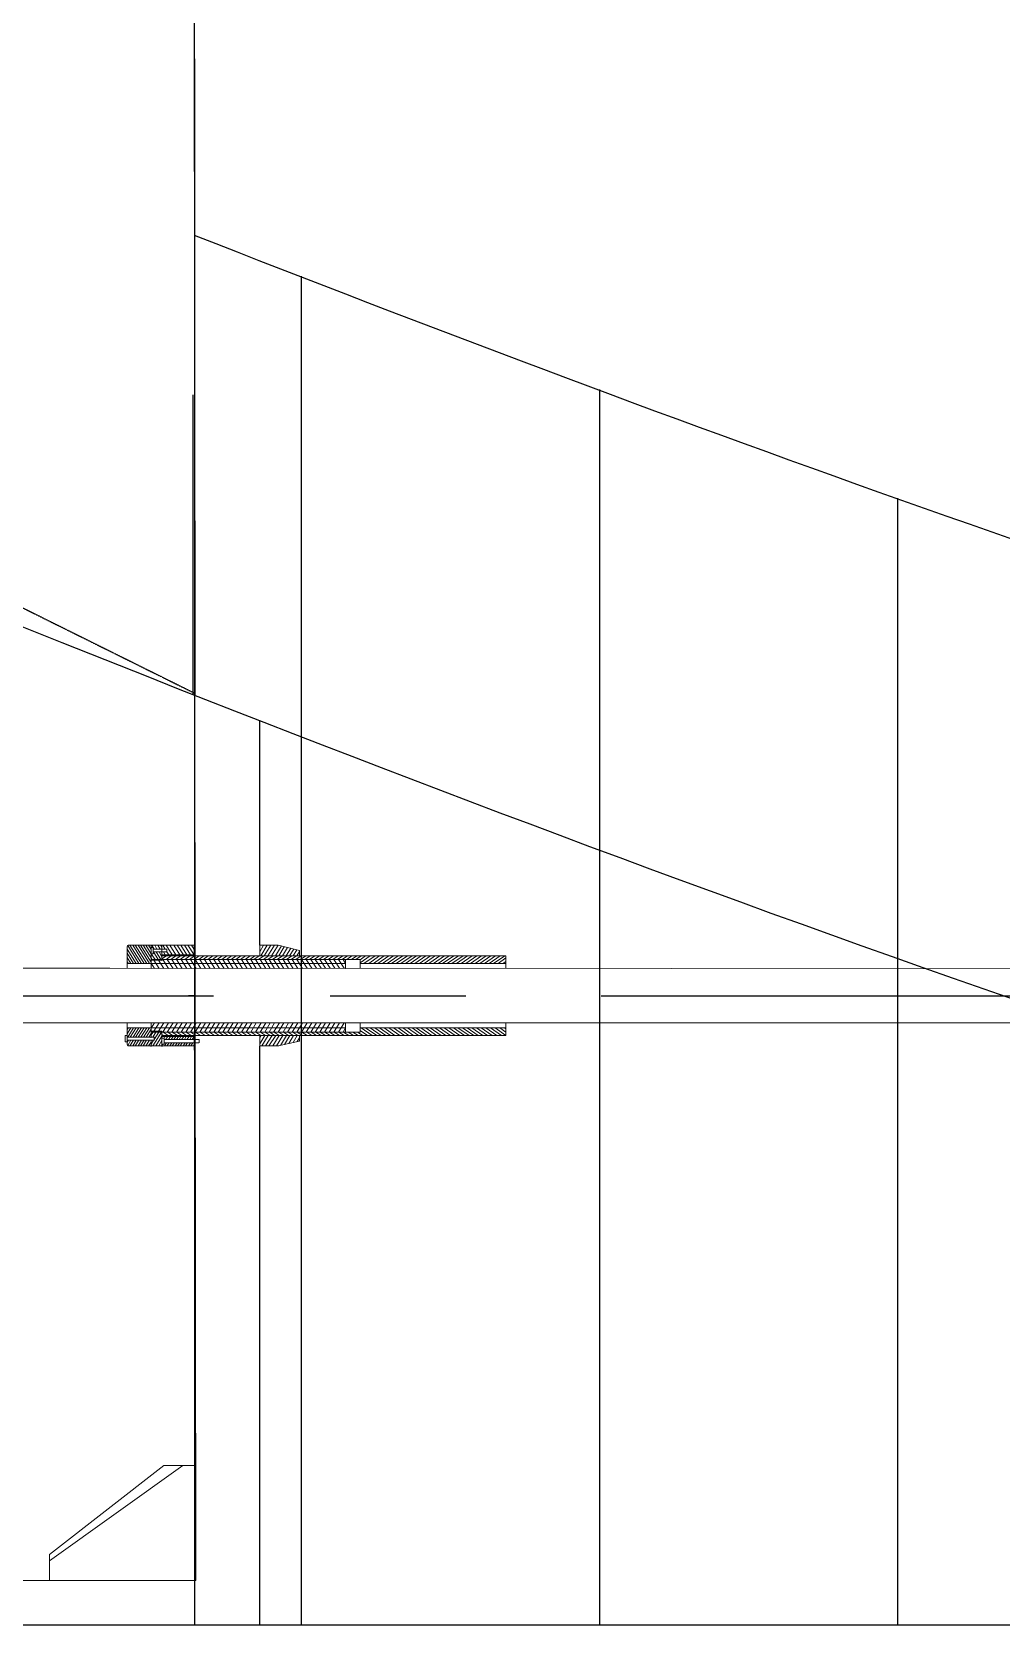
# Model space of a CAD drawing. Header units: inches. Extents: x 16065 to 240872, y 14603 to 37076.
# Drawn here: x 23647 to 25614, y 17530 to 20765 of the extents above; entities that cross this region are included whole.
import ezdxf

# ---------------------------------------------------------------- set-up
doc = ezdxf.new("R2010")
doc.units = ezdxf.units.IN
doc.header["$MEASUREMENT"] = 0
doc.linetypes.add('CENTER', pattern=[2, 1.25, -0.25, 0.25, -0.25])
doc.linetypes.add('CENTER2', pattern=[1.125, 0.75, -0.125, 0.125, -0.125])
for name, color, linetype in [('1', 3, 'Continuous'), ('bulkhead', 255, 'Continuous'), ('Floor', 3, 'Continuous'), ('PDF10_Geometry', 7, 'Continuous'), ('PDF10_Solid Fills', 7, 'Continuous'), ('wl 2', 3, 'Continuous')]:
    doc.layers.add(name, color=color, linetype=linetype)

# ---------------------------------------------------------------- blocks, each defined once
blk = doc.blocks.new('hhh')
at = {"linetype": 'CENTER'}
blk.add_line((217.3026, -17.1344), (224.1107, -17.1344), dxfattribs=at)
at = {"layer": 'PDF10_Geometry', "lineweight": 5}
for points in [[(218.4276, -17.0443), (218.4276, -17.0752), (218.4723, -17.0752), (218.4723, -17.041), (218.4296, -17.041), (218.4296, -17.0416), (218.4289, -17.0416), (218.4282, -17.0416), (218.4282, -17.0423), (218.4282, -17.0429), (218.4282, -17.0436), (218.4276, -17.0436)], [(218.4723, -17.041), (218.4723, -17.0456), (218.4756, -17.0456), (218.4756, -17.0482), (218.4921, -17.0482), (218.4921, -17.041)], [(218.4723, -17.0568), (218.4723, -17.0673), (218.4921, -17.0673), (218.4921, -17.0535), (218.4756, -17.0535), (218.4756, -17.0568)], [(218.4921, -17.041), (218.4921, -17.0482), (218.5013, -17.0482), (218.5013, -17.0535), (218.4921, -17.0535), (218.4921, -17.0587), (218.5513, -17.0587), (218.5513, -17.041)], [(218.4723, -17.0844), (218.831, -17.0837), (218.831, -17.0673), (218.4921, -17.0673), (218.4921, -17.0686), (218.4723, -17.0686)], [(218.4921, -17.0587), (218.4921, -17.0607), (218.5513, -17.0607), (218.5513, -17.0587)], [(218.4723, -17.2167), (218.4723, -17.2272), (218.4921, -17.2272), (218.4921, -17.2015), (218.4723, -17.2015), (218.4723, -17.2107), (218.4776, -17.2107), (218.4776, -17.2167)], [(218.4921, -17.2081), (218.4921, -17.2094), (218.5513, -17.2094), (218.5513, -17.2081)], [(218.6724, -17.2081), (218.6724, -17.2272), (218.7066, -17.2272), (218.7461, -17.218), (218.7461, -17.2081)]]:
    blk.add_lwpolyline(points, close=True, dxfattribs=at)
at = {"layer": 'PDF10_Geometry', "lineweight": 0}
for points in [[(218.4282, -17.0443), (218.4276, -17.0443), (218.4282, -17.0443)], [(218.4282, -17.0443), (218.4276, -17.0443), (218.4282, -17.0443)], [(218.4302, -17.041), (218.4296, -17.041), (218.4302, -17.041)], [(218.4723, -17.041), (218.4717, -17.041), (218.4723, -17.041)], [(218.4723, -17.0416), (218.4717, -17.0416), (218.4723, -17.0416)], [(218.4723, -17.0456), (218.4717, -17.0456), (218.4723, -17.0456)], [(218.4723, -17.0456), (218.4717, -17.0456), (218.4723, -17.0456)], [(218.4756, -17.0456), (218.475, -17.0456), (218.4756, -17.0456)], [(218.4756, -17.0456), (218.475, -17.0456), (218.4756, -17.0456)], [(218.4756, -17.0482), (218.475, -17.0482), (218.4756, -17.0482)], [(218.4756, -17.0482), (218.475, -17.0482), (218.4756, -17.0482)], [(218.4756, -17.0535), (218.475, -17.0535), (218.4756, -17.0535)], [(218.4756, -17.0541), (218.475, -17.0541), (218.4756, -17.0541)], [(218.4927, -17.041), (218.4921, -17.041), (218.4927, -17.041)], [(218.4927, -17.0416), (218.4921, -17.0416), (218.4927, -17.0416)], [(218.4927, -17.0482), (218.4921, -17.0482), (218.4927, -17.0482)], [(218.4927, -17.0482), (218.4921, -17.0482), (218.4927, -17.0482)], [(218.4927, -17.0482), (218.4921, -17.0482), (218.4927, -17.0482)], [(218.4927, -17.0482), (218.4921, -17.0482), (218.4927, -17.0482)], [(218.4927, -17.0535), (218.4921, -17.0535), (218.4927, -17.0535)], [(218.4927, -17.0535), (218.4921, -17.0535), (218.4927, -17.0535)], [(218.4927, -17.0541), (218.4921, -17.0541), (218.4927, -17.0541)], [(218.4927, -17.0541), (218.4921, -17.0541), (218.4927, -17.0541)], [(218.5013, -17.0482), (218.5006, -17.0482), (218.5013, -17.0482)], [(218.5013, -17.0541), (218.5006, -17.0541), (218.5013, -17.0541)], [(218.5519, -17.041), (218.5513, -17.041), (218.5519, -17.041)], [(218.5519, -17.0416), (218.5513, -17.0416), (218.5519, -17.0416)], [(218.4282, -17.0752), (218.4276, -17.0752), (218.4282, -17.0752)], [(218.4282, -17.0752), (218.4276, -17.0752), (218.4282, -17.0752)], [(218.4723, -17.0673), (218.4717, -17.0673), (218.4723, -17.0673)], [(218.4723, -17.0679), (218.4717, -17.0679), (218.4723, -17.0679)], [(218.4723, -17.0686), (218.4717, -17.0686), (218.4723, -17.0686)], [(218.4723, -17.0693), (218.4717, -17.0693), (218.4723, -17.0693)], [(218.4723, -17.0752), (218.4717, -17.0752), (218.4723, -17.0752)], [(218.4723, -17.0752), (218.4717, -17.0752), (218.4723, -17.0752)], [(218.4756, -17.0568), (218.475, -17.0568), (218.4756, -17.0568)], [(218.4756, -17.0568), (218.475, -17.0568), (218.4756, -17.0568)], [(218.4927, -17.0587), (218.4921, -17.0587), (218.4927, -17.0587)], [(218.4927, -17.0594), (218.4921, -17.0594), (218.4927, -17.0594)], [(218.4927, -17.0607), (218.4921, -17.0607), (218.4927, -17.0607)], [(218.4927, -17.0607), (218.4921, -17.0607), (218.4927, -17.0607)], [(218.4927, -17.0673), (218.4921, -17.0673), (218.4927, -17.0673)], [(218.4927, -17.0673), (218.4921, -17.0673), (218.4927, -17.0673)], [(218.4927, -17.0673), (218.4921, -17.0673), (218.4927, -17.0673)], [(218.4927, -17.0679), (218.4921, -17.0679), (218.4927, -17.0679)], [(218.4927, -17.0686), (218.4921, -17.0686), (218.4927, -17.0686)], [(218.4927, -17.0693), (218.4921, -17.0693), (218.4927, -17.0693)], [(218.5519, -17.0587), (218.5513, -17.0587), (218.5519, -17.0587)], [(218.5519, -17.0587), (218.5513, -17.0587), (218.5519, -17.0587)], [(218.5519, -17.0594), (218.5513, -17.0594), (218.5519, -17.0594)], [(218.5519, -17.0594), (218.5513, -17.0594), (218.5519, -17.0594)], [(218.5519, -17.0607), (218.5513, -17.0607), (218.5519, -17.0607)], [(218.5519, -17.0607), (218.5513, -17.0607), (218.5519, -17.0607)], [(218.8316, -17.0673), (218.831, -17.0673), (218.8316, -17.0673)], [(218.8316, -17.0673), (218.831, -17.0673), (218.8316, -17.0673)], [(218.8316, -17.0837), (218.831, -17.0837), (218.8316, -17.0837)], [(218.8316, -17.0844), (218.831, -17.0844), (218.8316, -17.0844)], [(218.4723, -17.2015), (218.4717, -17.2015), (218.4723, -17.2015)], [(218.4723, -17.2015), (218.4717, -17.2015), (218.4723, -17.2015)], [(218.4927, -17.2015), (218.4921, -17.2015), (218.4927, -17.2015)], [(218.4927, -17.2015), (218.4921, -17.2015), (218.4927, -17.2015)], [(218.4723, -17.2107), (218.4717, -17.2107), (218.4723, -17.2107)], [(218.4723, -17.2114), (218.4717, -17.2114), (218.4723, -17.2114)], [(218.4723, -17.2272), (218.4717, -17.2272), (218.4723, -17.2272)], [(218.4723, -17.2279), (218.4717, -17.2279), (218.4723, -17.2279)], [(218.4776, -17.2107), (218.4776, -17.2107), (218.4776, -17.2107)], [(218.4776, -17.2107), (218.4776, -17.2107), (218.4776, -17.2107)], [(218.4782, -17.2107), (218.4776, -17.2107), (218.4782, -17.2107)], [(218.4776, -17.2114), (218.4776, -17.2114), (218.4776, -17.2114)], [(218.4776, -17.2114), (218.4776, -17.2114), (218.4776, -17.2114)], [(218.4776, -17.2167), (218.4776, -17.2167), (218.4776, -17.2167)], [(218.4776, -17.2167), (218.4776, -17.2167), (218.4776, -17.2167)], [(218.4782, -17.2167), (218.4776, -17.2167), (218.4782, -17.2167)], [(218.4776, -17.2173), (218.4776, -17.2173), (218.4776, -17.2173)], [(218.4776, -17.2173), (218.4776, -17.2173), (218.4776, -17.2173)], [(218.4927, -17.2094), (218.4921, -17.2094), (218.4927, -17.2094)], [(218.4927, -17.2101), (218.4921, -17.2101), (218.4927, -17.2101)], [(218.4927, -17.2272), (218.4921, -17.2272), (218.4927, -17.2272)], [(218.4927, -17.2279), (218.4921, -17.2279), (218.4927, -17.2279)], [(218.5519, -17.2081), (218.5513, -17.2081), (218.5519, -17.2081)], [(218.5519, -17.2081), (218.5513, -17.2081), (218.5519, -17.2081)], [(218.5519, -17.2094), (218.5513, -17.2094), (218.5519, -17.2094)], [(218.5519, -17.2101), (218.5513, -17.2101), (218.5519, -17.2101)], [(218.6724, -17.2279), (218.6717, -17.2279), (218.6724, -17.2279)], [(218.7072, -17.2272), (218.7066, -17.2272), (218.7072, -17.2272)], [(218.7461, -17.2081), (218.7454, -17.2081), (218.7461, -17.2081)], [(218.7461, -17.2081), (218.7454, -17.2081), (218.7461, -17.2081)], [(218.7461, -17.218), (218.7454, -17.218), (218.7461, -17.218)], [(218.7461, -17.218), (218.7454, -17.218), (218.7461, -17.218)]]:
    blk.add_lwpolyline(points, dxfattribs=at)
at = {"layer": 'PDF10_Geometry', "lineweight": 9}
for points in [[(218.4276, -17.0837), (218.4276, -17.0443)], [(218.4447, -17.0752), (218.4276, -17.0482)], [(218.4394, -17.0752), (218.4276, -17.0561)], [(218.4493, -17.0752), (218.4289, -17.0416)], [(218.4296, -17.041), (218.5513, -17.041), (218.5513, -17.0607)], [(218.4546, -17.0752), (218.4328, -17.041)], [(218.4592, -17.0752), (218.4381, -17.041)], [(218.4644, -17.0752), (218.4427, -17.041)], [(218.469, -17.0752), (218.448, -17.041)], [(218.4723, -17.0726), (218.4526, -17.041)], [(218.4723, -17.0647), (218.4572, -17.041)], [(218.4723, -17.0568), (218.4625, -17.041)], [(218.4723, -17.0489), (218.4671, -17.041)], [(218.4723, -17.0686), (218.4921, -17.0686), (218.4921, -17.041)], [(218.4723, -17.0837), (218.4723, -17.041)], [(218.4756, -17.0568), (218.4756, -17.0508), (218.4756, -17.0456), (218.4723, -17.0456)], [(218.4723, -17.0495), (218.4723, -17.0587)], [(218.4796, -17.0673), (218.4723, -17.0568), (218.4723, -17.0508)], [(218.4776, -17.0482), (218.4736, -17.041)], [(218.5013, -17.0482), (218.4756, -17.0482), (218.5013, -17.0482)], [(218.4756, -17.0535), (218.5013, -17.0535), (218.5046, -17.0587)], [(218.4848, -17.0673), (218.4763, -17.0535)], [(218.4829, -17.0482), (218.4789, -17.041)], [(218.4901, -17.0673), (218.4815, -17.0535)], [(218.4888, -17.0482), (218.4842, -17.041)], [(218.4921, -17.0627), (218.4868, -17.0535)], [(218.4921, -17.0456), (218.4894, -17.041)], [(218.4921, -17.0541), (218.4921, -17.0535)], [(218.498, -17.0482), (218.4934, -17.041)], [(218.498, -17.0587), (218.4947, -17.0535)], [(218.5112, -17.0587), (218.5, -17.041)], [(218.5177, -17.0587), (218.5065, -17.041)], [(218.525, -17.0587), (218.5138, -17.041)], [(218.5316, -17.0587), (218.5204, -17.041)], [(218.5381, -17.0587), (218.5269, -17.041)], [(218.5447, -17.0587), (218.5335, -17.041)], [(218.5513, -17.0587), (218.5401, -17.041)], [(218.5513, -17.0489), (218.5467, -17.041)], [(218.6724, -17.0607), (218.6724, -17.041), (218.7066, -17.041), (218.7461, -17.0508), (218.7461, -17.0607)], [(218.6724, -17.0423), (218.673, -17.041)], [(218.6724, -17.0535), (218.6796, -17.041)], [(218.6743, -17.0607), (218.6862, -17.041)], [(218.6809, -17.0607), (218.6928, -17.041)], [(218.6875, -17.0607), (218.7, -17.041)], [(218.6941, -17.0607), (218.7066, -17.041)], [(218.7013, -17.0607), (218.7125, -17.0423)], [(218.7046, -17.0673), (218.7145, -17.0607), (218.7237, -17.0456)], [(218.7079, -17.0607), (218.7178, -17.0443)], [(218.7211, -17.0607), (218.7296, -17.0469)], [(218.7276, -17.0607), (218.7355, -17.0482)], [(218.7342, -17.0607), (218.7408, -17.0495)], [(218.7408, -17.0607), (218.7461, -17.0528)], [(217.3026, -17.0837), (217.1302, -17.0943), (217.3026, -17.0837), (218.3961, -17.0838)], [(218.3961, -17.0838), (220.4699, -17.0846)], [(218.4348, -17.0752), (218.4276, -17.064)], [(218.831, -17.0837), (218.831, -17.0673), (218.831, -17.0752), (218.4723, -17.0752), (218.4276, -17.0752)], [(218.4302, -17.0752), (218.4276, -17.0719)], [(218.4743, -17.0673), (218.4723, -17.064)], [(218.4723, -17.0673), (218.4921, -17.0673)], [(218.4782, -17.0844), (218.4723, -17.0745)], [(218.4868, -17.0844), (218.4769, -17.0686)], [(218.4954, -17.0844), (218.4855, -17.0686)], [(219.1264, -17.0844), (219.1264, -17.0607), (218.4921, -17.0607), (218.4921, -17.0574)], [(218.4921, -17.0666), (218.5006, -17.0607)], [(218.4921, -17.0607), (218.4921, -17.0673), (218.8579, -17.0673)], [(218.5039, -17.0844), (218.4934, -17.0673)], [(218.5, -17.0673), (218.5092, -17.0607)], [(218.5125, -17.0844), (218.5019, -17.0673)], [(218.5085, -17.0673), (218.5177, -17.0607)], [(218.521, -17.0844), (218.5105, -17.0673)], [(218.5171, -17.0673), (218.5263, -17.0607)], [(218.5296, -17.0844), (218.519, -17.0673)], [(218.5256, -17.0673), (218.5348, -17.0607)], [(218.5381, -17.0844), (218.5276, -17.0673)], [(218.5342, -17.0673), (218.5434, -17.0607)], [(218.5467, -17.0844), (218.5362, -17.0673)], [(218.5427, -17.0673), (218.5519, -17.0607)], [(218.5552, -17.0844), (218.5447, -17.0673)], [(218.5513, -17.0673), (218.5605, -17.0607)], [(218.5638, -17.0844), (218.5533, -17.0673)], [(218.5598, -17.0673), (218.5691, -17.0607)], [(218.5723, -17.0844), (218.5618, -17.0673)], [(218.5684, -17.0673), (218.5776, -17.0607)], [(218.5809, -17.0844), (218.5704, -17.0673)], [(218.577, -17.0673), (218.5862, -17.0607)], [(218.5895, -17.0844), (218.5789, -17.0673)], [(218.5855, -17.0673), (218.5947, -17.0607)], [(218.598, -17.0844), (218.5875, -17.0673)], [(218.5941, -17.0673), (218.6033, -17.0607)], [(218.6066, -17.0844), (218.596, -17.0673)], [(218.6026, -17.0673), (218.6118, -17.0607)], [(218.6151, -17.0844), (218.6046, -17.0673)], [(218.6112, -17.0673), (218.6204, -17.0607)], [(218.6237, -17.0844), (218.6131, -17.0673)], [(218.6197, -17.0673), (218.6289, -17.0607)], [(218.6322, -17.0844), (218.6217, -17.0673)], [(218.6283, -17.0673), (218.6375, -17.0607)], [(218.6408, -17.0844), (218.6303, -17.0673)], [(218.6368, -17.0673), (218.646, -17.0607)], [(218.6493, -17.0844), (218.6388, -17.0673)], [(218.6454, -17.0673), (218.6546, -17.0607)], [(218.6579, -17.0844), (218.6474, -17.0673)], [(218.6539, -17.0673), (218.6632, -17.0607)], [(218.6658, -17.0844), (218.6559, -17.0673)], [(218.6618, -17.0673), (218.6717, -17.0607)], [(218.675, -17.0844), (218.6645, -17.0673)], [(218.6704, -17.0673), (218.6803, -17.0607)], [(218.6836, -17.0844), (218.673, -17.0673)], [(218.6796, -17.0673), (218.6888, -17.0607)], [(218.6915, -17.0844), (218.6816, -17.0673)], [(218.6875, -17.0673), (218.6974, -17.0607)], [(218.7, -17.0844), (218.6901, -17.0673)], [(218.6961, -17.0673), (218.7059, -17.0607)], [(218.7092, -17.0844), (218.698, -17.0673)], [(218.7171, -17.0844), (218.7066, -17.0673)], [(218.7132, -17.0673), (218.723, -17.0607)], [(218.7257, -17.0844), (218.7158, -17.0673)], [(218.7217, -17.0673), (218.7316, -17.0607)], [(218.7342, -17.0844), (218.7237, -17.0673)], [(218.7303, -17.0673), (218.7401, -17.0607)], [(218.7428, -17.0844), (218.7323, -17.0673)], [(218.7388, -17.0673), (218.7487, -17.0607)], [(218.7513, -17.0844), (218.7408, -17.0673)], [(218.7474, -17.0673), (218.7573, -17.0607)], [(218.7599, -17.0837), (218.7494, -17.0673)], [(218.7559, -17.0673), (218.7658, -17.0607)], [(218.7684, -17.0837), (218.7579, -17.0673)], [(218.7645, -17.0673), (218.7744, -17.0607)], [(218.777, -17.0837), (218.7665, -17.0673)], [(218.773, -17.0673), (218.7829, -17.0607)], [(218.7856, -17.0837), (218.775, -17.0673)], [(218.7816, -17.0673), (218.7915, -17.0607)], [(218.7941, -17.0837), (218.7836, -17.0673)], [(218.7902, -17.0673), (218.8, -17.0607)], [(218.8027, -17.0837), (218.7921, -17.0673)], [(218.7987, -17.0673), (218.8086, -17.0607)], [(218.8112, -17.0837), (218.8007, -17.0673)], [(218.8073, -17.0673), (218.8171, -17.0607)], [(218.8198, -17.0837), (218.8092, -17.0673)], [(218.8158, -17.0673), (218.8257, -17.0607)], [(218.8283, -17.0837), (218.8178, -17.0673)], [(218.8244, -17.0673), (218.8342, -17.0607)], [(218.831, -17.0752), (218.8264, -17.0673)], [(218.8329, -17.0673), (218.8421, -17.0607)], [(218.8415, -17.0673), (218.8514, -17.0607)], [(218.85, -17.0673), (218.8599, -17.0607)], [(218.8579, -17.0679), (218.8678, -17.0607)], [(218.8579, -17.0739), (218.8764, -17.0607)], [(218.8579, -17.0837), (218.8579, -17.0673), (218.8579, -17.0752), (219.1264, -17.0752)], [(218.8645, -17.0752), (218.8856, -17.0607)], [(218.8737, -17.0752), (218.8935, -17.0607)], [(218.8823, -17.0752), (218.902, -17.0607)], [(218.8902, -17.0752), (218.9106, -17.0607)], [(218.8987, -17.0752), (218.9191, -17.0607)], [(218.9073, -17.0752), (218.9277, -17.0607)], [(218.9158, -17.0752), (218.9362, -17.0607)], [(218.9244, -17.0752), (218.9448, -17.0607)], [(218.933, -17.0752), (218.9534, -17.0607)], [(218.9415, -17.0752), (218.9619, -17.0607)], [(218.9501, -17.0752), (218.9705, -17.0607)], [(218.9586, -17.0752), (218.979, -17.0607)], [(218.9672, -17.0752), (218.9876, -17.0607)], [(218.9757, -17.0752), (218.9922, -17.0633), (218.9961, -17.0607)], [(218.9843, -17.0752), (218.9922, -17.0693), (219.0047, -17.0607)], [(218.9928, -17.0752), (219.0132, -17.0607)], [(219.0014, -17.0752), (219.0218, -17.0607)], [(219.0099, -17.0752), (219.0303, -17.0607)], [(219.0185, -17.0752), (219.0389, -17.0607)], [(219.0271, -17.0752), (219.0475, -17.0607)], [(219.0356, -17.0752), (219.056, -17.0607)], [(219.0442, -17.0752), (219.0646, -17.0607)], [(219.0527, -17.0752), (219.0731, -17.0607)], [(219.0613, -17.0752), (219.0817, -17.0607)], [(219.0698, -17.0752), (219.0902, -17.0607)], [(219.0784, -17.0752), (219.0988, -17.0607)], [(219.0869, -17.0752), (219.1073, -17.0607)], [(219.0955, -17.0752), (219.1159, -17.0607)], [(219.104, -17.0752), (219.1244, -17.0607)], [(219.1126, -17.0752), (219.1264, -17.0647)], [(219.1212, -17.0752), (219.1264, -17.0712)], [(217.1302, -17.1667), (217.1302, -17.1739), (217.3026, -17.1844), (220.4699, -17.1842)], [(218.4276, -17.1844), (218.4276, -17.2246), (218.4282, -17.2246), (218.4282, -17.2252), (218.4282, -17.2259), (218.4282, -17.2265), (218.4289, -17.2265), (218.4289, -17.2272), (218.4296, -17.2272), (218.5513, -17.2272)], [(218.8264, -17.2015), (218.831, -17.1936), (218.4723, -17.1936), (218.4276, -17.1936)], [(218.4348, -17.1936), (218.4276, -17.2048)], [(218.4302, -17.1936), (218.4276, -17.1969)], [(218.4394, -17.1936), (218.4289, -17.2107)], [(218.4447, -17.1936), (218.4335, -17.2107)], [(218.4493, -17.1936), (218.4388, -17.2107)], [(218.4546, -17.1936), (218.4434, -17.2107)], [(218.4592, -17.1936), (218.448, -17.2107)], [(218.4644, -17.1936), (218.4532, -17.2107)], [(218.469, -17.1936), (218.4578, -17.2107)], [(218.4723, -17.1963), (218.4631, -17.2107)], [(218.4723, -17.2114), (218.4723, -17.1844)], [(218.8579, -17.1844), (218.8579, -17.2015), (218.4921, -17.2015), (218.4723, -17.2015)], [(218.4782, -17.1844), (218.4723, -17.1943)], [(218.4921, -17.2272), (218.4921, -17.1996), (218.4723, -17.1996)], [(218.4723, -17.2068), (218.4756, -17.2015)], [(218.475, -17.2107), (218.4809, -17.2015)], [(218.475, -17.2272), (218.4914, -17.2015)], [(218.4868, -17.1844), (218.4769, -17.1996)], [(218.4776, -17.2154), (218.4861, -17.2015)], [(218.4954, -17.1844), (218.4855, -17.1996)], [(218.4921, -17.2015), (218.4921, -17.2081), (219.1264, -17.2081), (219.1264, -17.1844)], [(218.5039, -17.1844), (218.4934, -17.2015)], [(218.5033, -17.2081), (218.494, -17.2015)], [(218.5125, -17.1844), (218.5019, -17.2015)], [(218.5118, -17.2081), (218.5026, -17.2015)], [(218.521, -17.1844), (218.5105, -17.2015)], [(218.521, -17.2081), (218.5112, -17.2015)], [(218.5296, -17.1844), (218.519, -17.2015)], [(218.5289, -17.2081), (218.5197, -17.2015)], [(218.5381, -17.1844), (218.5276, -17.2015)], [(218.5375, -17.2081), (218.5283, -17.2015)], [(218.5467, -17.1844), (218.5362, -17.2015)], [(218.546, -17.2081), (218.5368, -17.2015)], [(218.5552, -17.1844), (218.5447, -17.2015)], [(218.5546, -17.2081), (218.5454, -17.2015)], [(218.5638, -17.1844), (218.5533, -17.2015)], [(218.5631, -17.2081), (218.5539, -17.2015)], [(218.5723, -17.1844), (218.5618, -17.2015)], [(218.5717, -17.2081), (218.5625, -17.2015)], [(218.5809, -17.1844), (218.5704, -17.2015)], [(218.5802, -17.2081), (218.571, -17.2015)], [(218.5895, -17.1844), (218.5789, -17.2015)], [(218.5888, -17.2081), (218.5796, -17.2015)], [(218.598, -17.1844), (218.5875, -17.2015)], [(218.5974, -17.2081), (218.5881, -17.2015)], [(218.6066, -17.1844), (218.596, -17.2015)], [(218.6059, -17.2081), (218.5967, -17.2015)], [(218.6151, -17.1844), (218.6046, -17.2015)], [(218.6145, -17.2081), (218.6053, -17.2015)], [(218.6237, -17.1844), (218.6131, -17.2015)], [(218.623, -17.2081), (218.6138, -17.2015)], [(218.6322, -17.1844), (218.6217, -17.2015)], [(218.6316, -17.2081), (218.6224, -17.2015)], [(218.6408, -17.1844), (218.6303, -17.2015)], [(218.6401, -17.2081), (218.6309, -17.2015)], [(218.6493, -17.1844), (218.6388, -17.2015)], [(218.6487, -17.2081), (218.6395, -17.2015)], [(218.6579, -17.1844), (218.6474, -17.2015)], [(218.6572, -17.2081), (218.648, -17.2015)], [(218.6658, -17.1844), (218.6559, -17.2015)], [(218.6658, -17.2081), (218.6566, -17.2015)], [(218.675, -17.1844), (218.6645, -17.2015)], [(218.6743, -17.2081), (218.6651, -17.2015)], [(218.6836, -17.1844), (218.673, -17.2015)], [(218.6829, -17.2081), (218.6737, -17.2015)], [(218.6915, -17.1844), (218.6816, -17.2015)], [(218.6915, -17.2081), (218.6822, -17.2015)], [(218.7, -17.1844), (218.6901, -17.2015)], [(218.7, -17.2081), (218.6908, -17.2015)], [(218.6967, -17.2272), (218.7086, -17.2081), (218.6993, -17.2015)], [(218.7092, -17.1844), (218.698, -17.2015)], [(218.7171, -17.1844), (218.7066, -17.2015)], [(218.7171, -17.2081), (218.7079, -17.2015)], [(218.7257, -17.1844), (218.7158, -17.2015)], [(218.7257, -17.2081), (218.7165, -17.2015)], [(218.7342, -17.1844), (218.7237, -17.2015)], [(218.7342, -17.2081), (218.725, -17.2015)], [(218.7428, -17.1844), (218.7323, -17.2015)], [(218.7428, -17.2081), (218.7336, -17.2015)], [(218.7513, -17.1844), (218.7408, -17.2015)], [(218.7513, -17.2081), (218.7415, -17.2015)], [(218.7599, -17.1844), (218.7494, -17.2015)], [(218.7599, -17.2081), (218.75, -17.2015)], [(218.7684, -17.1844), (218.7579, -17.2015)], [(218.7684, -17.2081), (218.7592, -17.2015)], [(218.777, -17.1844), (218.7665, -17.2015)], [(218.777, -17.2081), (218.7671, -17.2015)], [(218.7856, -17.1844), (218.775, -17.2015)], [(218.7856, -17.2081), (218.7757, -17.2015)], [(218.7941, -17.1844), (218.7836, -17.2015)], [(218.7941, -17.2081), (218.7842, -17.2015)], [(218.8027, -17.1844), (218.7921, -17.2015)], [(218.8027, -17.2081), (218.7928, -17.2015)], [(218.8112, -17.1844), (218.8007, -17.2015)], [(218.8112, -17.2081), (218.8013, -17.2015)], [(218.8198, -17.1844), (218.8092, -17.2015)], [(218.8198, -17.2081), (218.8099, -17.2015)], [(218.8283, -17.1844), (218.8178, -17.2015)], [(218.8283, -17.2081), (218.8185, -17.2015)], [(218.8369, -17.2081), (218.827, -17.2015)], [(218.831, -17.1844), (218.831, -17.2015)], [(218.8454, -17.2081), (218.8356, -17.2015)], [(218.854, -17.2081), (218.8441, -17.2015)], [(218.8625, -17.2081), (218.8527, -17.2015)], [(218.8579, -17.2015), (218.8579, -17.1936), (219.1264, -17.1936)], [(218.8711, -17.2081), (218.8579, -17.1989)], [(218.8797, -17.2081), (218.8593, -17.1936)], [(218.8882, -17.2081), (218.8678, -17.1936)], [(218.8968, -17.2081), (218.8764, -17.1936)], [(218.9053, -17.2081), (218.8849, -17.1936)], [(218.9139, -17.2081), (218.8935, -17.1936)], [(218.9218, -17.2081), (218.902, -17.1936)], [(218.931, -17.2081), (218.9106, -17.1936)], [(218.9395, -17.2081), (218.9191, -17.1936)], [(218.9474, -17.2081), (218.9277, -17.1936)], [(218.956, -17.2081), (218.9362, -17.1936)], [(218.9652, -17.2081), (218.9448, -17.1936)], [(218.9731, -17.2081), (218.9534, -17.1936)], [(218.9816, -17.2081), (218.9612, -17.1936)], [(218.9902, -17.2081), (218.9698, -17.1936)], [(218.9988, -17.2081), (218.979, -17.1936)], [(219.0073, -17.2081), (218.9869, -17.1936)], [(219.0159, -17.2081), (218.9955, -17.1936)], [(219.0244, -17.2081), (219.004, -17.1936)], [(219.033, -17.2081), (219.0126, -17.1936)], [(219.0415, -17.2081), (219.0211, -17.1936)], [(219.0501, -17.2081), (219.0297, -17.1936)], [(219.0586, -17.2081), (219.0382, -17.1936)], [(219.0672, -17.2081), (219.0468, -17.1936)], [(219.0757, -17.2081), (219.0553, -17.1936)], [(219.0843, -17.2081), (219.0639, -17.1936)], [(219.0929, -17.2081), (219.0725, -17.1936)], [(219.1014, -17.2081), (219.081, -17.1936)], [(219.11, -17.2081), (219.0896, -17.1936)], [(219.1185, -17.2081), (219.0981, -17.1936)], [(219.1264, -17.2081), (219.1067, -17.1936)], [(219.1264, -17.2015), (219.1152, -17.1936)], [(219.1264, -17.1956), (219.1238, -17.1936)], [(218.4276, -17.2167), (218.4769, -17.2167), (218.4776, -17.2167), (218.4776, -17.2107), (218.4276, -17.2107), (218.4769, -17.2107)], [(218.4302, -17.2167), (218.4276, -17.22)], [(218.4348, -17.2167), (218.4289, -17.2265)], [(218.4394, -17.2167), (218.4328, -17.2272)], [(218.4447, -17.2167), (218.4381, -17.2272)], [(218.4493, -17.2167), (218.4427, -17.2272)], [(218.4546, -17.2167), (218.448, -17.2272)], [(218.4592, -17.2167), (218.4526, -17.2272)], [(218.4638, -17.2167), (218.4572, -17.2272)], [(218.469, -17.2167), (218.4625, -17.2272)], [(218.4723, -17.22), (218.4671, -17.2272)], [(218.4723, -17.2042), (218.4677, -17.2107)], [(218.4723, -17.2272), (218.4723, -17.2167)], [(218.4723, -17.2239), (218.4763, -17.2167)], [(218.4809, -17.2272), (218.4921, -17.2088)], [(218.4861, -17.2272), (218.4921, -17.2173)], [(218.4914, -17.2272), (218.4921, -17.2259), (218.494, -17.2239)], [(218.4954, -17.2081), (218.4921, -17.2061)], [(218.5513, -17.2081), (218.4921, -17.2081), (218.4921, -17.2094), (218.5513, -17.2094), (218.5513, -17.2351)], [(218.4927, -17.2094), (218.4921, -17.2107)], [(218.498, -17.2094), (218.496, -17.2134)], [(218.5605, -17.2213), (218.5605, -17.2154), (218.496, -17.2154), (218.5171, -17.2154)], [(218.496, -17.2213), (218.5164, -17.2213), (218.5598, -17.2213)], [(218.5006, -17.2213), (218.4967, -17.2272)], [(218.5026, -17.2094), (218.4993, -17.2147)], [(218.5052, -17.2213), (218.5013, -17.2272)], [(218.5079, -17.2094), (218.5039, -17.2154)], [(218.5105, -17.2213), (218.5065, -17.2272)], [(218.5125, -17.2094), (218.5092, -17.2154)], [(218.5151, -17.2213), (218.5112, -17.2272)], [(218.5177, -17.2094), (218.5138, -17.2154)], [(218.5204, -17.2213), (218.5164, -17.2272)], [(218.5223, -17.2094), (218.519, -17.2154)], [(218.525, -17.2213), (218.521, -17.2272)], [(218.5269, -17.2094), (218.5237, -17.2154)], [(218.5296, -17.2213), (218.5256, -17.2272)], [(218.5322, -17.2094), (218.5283, -17.2154)], [(218.5348, -17.2213), (218.5309, -17.2272)], [(218.5368, -17.2094), (218.5335, -17.2154)], [(218.5394, -17.2213), (218.5355, -17.2272)], [(218.5421, -17.2094), (218.5381, -17.2154)], [(218.5447, -17.2213), (218.5408, -17.2272)], [(218.5467, -17.2094), (218.5434, -17.2154)], [(218.5493, -17.2213), (218.5454, -17.2272)], [(218.5513, -17.2094), (218.548, -17.2154)], [(218.5513, -17.2252), (218.55, -17.2272)], [(218.6724, -17.2127), (218.675, -17.2081)], [(218.6724, -17.2232), (218.6816, -17.2081)], [(218.6763, -17.2272), (218.6882, -17.2081)], [(218.6829, -17.2272), (218.6954, -17.2081)], [(218.6895, -17.2272), (218.702, -17.2081)], [(218.7033, -17.2272), (218.7151, -17.2081)], [(218.7105, -17.2265), (218.7217, -17.2081)], [(218.7184, -17.2246), (218.7283, -17.2081)], [(218.7263, -17.2226), (218.7349, -17.2081)], [(218.7342, -17.2206), (218.7415, -17.2081)], [(218.7415, -17.2186), (218.7461, -17.2121)]]:
    blk.add_lwpolyline(points, dxfattribs=at)
at = {"layer": 'PDF10_Geometry', "lineweight": 0}
for points in [[(218.4296, -17.0416), (218.4296, -17.0416), (218.4296, -17.0416)], [(218.5013, -17.0476), (218.5013, -17.0476), (218.5013, -17.0476)], [(218.5013, -17.0535), (218.5013, -17.0535), (218.5013, -17.0535)], [(218.6724, -17.2272), (218.6724, -17.2272), (218.6724, -17.2272)], [(218.7066, -17.2279), (218.7066, -17.2279), (218.7066, -17.2279)]]:
    blk.add_lwpolyline(points, close=True, dxfattribs=at)
at = {"layer": 'PDF10_Geometry', "lineweight": 9}
for points in [[(218.4243, -17.214), (218.4243, -17.2081), (218.4276, -17.2081), (218.4276, -17.214), (218.4276, -17.2193), (218.4243, -17.2193)], [(218.496, -17.2127), (218.4921, -17.2127), (218.4921, -17.218), (218.4921, -17.2239), (218.496, -17.2239), (218.496, -17.218)]]:
    blk.add_lwpolyline(points, close=True, dxfattribs=at)
at = {"layer": 'PDF10_Geometry', "lineweight": 0}
blk.add_circle((218.5516, -17.2091), 0.000987, dxfattribs=at)
at = {"layer": 'PDF10_Solid Fills', "transparency": 33554559}
for points in [[(218.4282, -17.0436), (218.4276, -17.0436), (218.4282, -17.0443)], [(218.4276, -17.0436), (218.4282, -17.0443), (218.4276, -17.0443)], [(218.4276, -17.0443), (218.4282, -17.0443), (218.4282, -17.0443)], [(218.4282, -17.0443), (218.4282, -17.0443), (218.4276, -17.0443)], [(218.4282, -17.0443), (218.4276, -17.0443), (218.4282, -17.0449)], [(218.4276, -17.0443), (218.4282, -17.0449), (218.4276, -17.0449)], [(218.4296, -17.041), (218.4302, -17.041), (218.4302, -17.041)], [(218.4302, -17.041), (218.4302, -17.041), (218.4296, -17.041)], [(218.4296, -17.041), (218.4302, -17.041), (218.4302, -17.041)], [(218.4302, -17.041), (218.4296, -17.041), (218.4302, -17.0416)], [(218.4296, -17.041), (218.4302, -17.0416), (218.4296, -17.0416)], [(218.4296, -17.0416), (218.4302, -17.0416), (218.4302, -17.0416)], [(218.4717, -17.041), (218.4723, -17.041), (218.4723, -17.041)], [(218.4723, -17.041), (218.4723, -17.041), (218.4717, -17.041)], [(218.4717, -17.041), (218.4723, -17.041), (218.4723, -17.041)], [(218.4723, -17.041), (218.4717, -17.041), (218.4723, -17.0416)], [(218.4717, -17.041), (218.4723, -17.0416), (218.4717, -17.0416)], [(218.4717, -17.0416), (218.4723, -17.0416), (218.4723, -17.0416)], [(218.4717, -17.0449), (218.4723, -17.0449), (218.4723, -17.0449)], [(218.4723, -17.0449), (218.4723, -17.0449), (218.4717, -17.0449)], [(218.4723, -17.0449), (218.4717, -17.0449), (218.4723, -17.0456)], [(218.4717, -17.0449), (218.4723, -17.0456), (218.4717, -17.0456)], [(218.4717, -17.0456), (218.4723, -17.0456), (218.4723, -17.0456)], [(218.4723, -17.0456), (218.4723, -17.0456), (218.4717, -17.0456)], [(218.475, -17.0449), (218.4756, -17.0449), (218.4756, -17.0449)], [(218.4756, -17.0449), (218.4756, -17.0449), (218.475, -17.0449)], [(218.4756, -17.0449), (218.475, -17.0449), (218.4756, -17.0456)], [(218.475, -17.0449), (218.4756, -17.0456), (218.475, -17.0456)], [(218.475, -17.0456), (218.4756, -17.0456), (218.4756, -17.0456)], [(218.4756, -17.0456), (218.4756, -17.0456), (218.475, -17.0456)], [(218.475, -17.0476), (218.4756, -17.0476), (218.4756, -17.0476)], [(218.4756, -17.0476), (218.4756, -17.0476), (218.475, -17.0476)], [(218.4756, -17.0476), (218.475, -17.0476), (218.4756, -17.0482)], [(218.475, -17.0476), (218.4756, -17.0482), (218.475, -17.0482)], [(218.475, -17.0482), (218.4756, -17.0482), (218.4756, -17.0482)], [(218.4756, -17.0482), (218.4756, -17.0482), (218.475, -17.0482)], [(218.475, -17.0535), (218.4756, -17.0535), (218.4756, -17.0535)], [(218.4756, -17.0535), (218.4756, -17.0535), (218.475, -17.0535)], [(218.475, -17.0535), (218.4756, -17.0535), (218.4756, -17.0535)], [(218.4756, -17.0535), (218.475, -17.0535), (218.4756, -17.0541)], [(218.475, -17.0535), (218.4756, -17.0541), (218.475, -17.0541)], [(218.475, -17.0541), (218.4756, -17.0541), (218.4756, -17.0541)], [(218.475, -17.0561), (218.4756, -17.0561), (218.4756, -17.0561)], [(218.4756, -17.0561), (218.4756, -17.0561), (218.475, -17.0561)], [(218.4756, -17.0561), (218.475, -17.0561), (218.4756, -17.0568)], [(218.475, -17.0561), (218.4756, -17.0568), (218.475, -17.0568)], [(218.4921, -17.041), (218.4927, -17.041), (218.4927, -17.041)], [(218.4927, -17.041), (218.4927, -17.041), (218.4921, -17.041)], [(218.4921, -17.041), (218.4927, -17.041), (218.4927, -17.041)], [(218.4927, -17.041), (218.4921, -17.041), (218.4927, -17.0416)], [(218.4921, -17.041), (218.4927, -17.0416), (218.4921, -17.0416)], [(218.4921, -17.0416), (218.4927, -17.0416), (218.4927, -17.0416)], [(218.4921, -17.0476), (218.4927, -17.0476), (218.4927, -17.0476)], [(218.4927, -17.0476), (218.4927, -17.0476), (218.4921, -17.0476)], [(218.4927, -17.0476), (218.4921, -17.0476), (218.4927, -17.0482)], [(218.4921, -17.0476), (218.4927, -17.0482), (218.4921, -17.0482)], [(218.4921, -17.0476), (218.4927, -17.0476), (218.4927, -17.0476)], [(218.4927, -17.0476), (218.4927, -17.0476), (218.4921, -17.0476)], [(218.4927, -17.0476), (218.4921, -17.0476), (218.4927, -17.0482)], [(218.4921, -17.0476), (218.4927, -17.0482), (218.4921, -17.0482)], [(218.4921, -17.0482), (218.4927, -17.0482), (218.4927, -17.0482)], [(218.4927, -17.0482), (218.4927, -17.0482), (218.4921, -17.0482)], [(218.4921, -17.0482), (218.4927, -17.0482), (218.4927, -17.0482)], [(218.4927, -17.0482), (218.4927, -17.0482), (218.4921, -17.0482)], [(218.4921, -17.0535), (218.4927, -17.0535), (218.4927, -17.0535)], [(218.4927, -17.0535), (218.4927, -17.0535), (218.4921, -17.0535)], [(218.4921, -17.0535), (218.4927, -17.0535), (218.4927, -17.0535)], [(218.4927, -17.0535), (218.4921, -17.0535), (218.4927, -17.0541)], [(218.4921, -17.0535), (218.4927, -17.0541), (218.4921, -17.0541)], [(218.4921, -17.0535), (218.4927, -17.0535), (218.4927, -17.0535)], [(218.4927, -17.0535), (218.4927, -17.0535), (218.4921, -17.0535)], [(218.4921, -17.0535), (218.4927, -17.0535), (218.4927, -17.0535)], [(218.4927, -17.0535), (218.4921, -17.0535), (218.4927, -17.0541)], [(218.4921, -17.0535), (218.4927, -17.0541), (218.4921, -17.0541)], [(218.4921, -17.0541), (218.4927, -17.0541), (218.4927, -17.0541)], [(218.4921, -17.0541), (218.4927, -17.0541), (218.4927, -17.0541)], [(218.5013, -17.0476), (218.5006, -17.0476), (218.5006, -17.0476)], [(218.5013, -17.0476), (218.5006, -17.0476), (218.5019, -17.0482)], [(218.5006, -17.0476), (218.5019, -17.0482), (218.5006, -17.0482)], [(218.5006, -17.0482), (218.5013, -17.0482), (218.5013, -17.0482)], [(218.5013, -17.0482), (218.5013, -17.0482), (218.5006, -17.0482)], [(218.5013, -17.0482), (218.5006, -17.0482), (218.5019, -17.0482)], [(218.5013, -17.0535), (218.5006, -17.0535), (218.5006, -17.0535)], [(218.5019, -17.0535), (218.5019, -17.0535), (218.5006, -17.0535)], [(218.5019, -17.0535), (218.5006, -17.0535), (218.5013, -17.0535)], [(218.5019, -17.0535), (218.5006, -17.0535), (218.5013, -17.0541)], [(218.5006, -17.0535), (218.5013, -17.0541), (218.5006, -17.0541)], [(218.5006, -17.0541), (218.5013, -17.0541), (218.5013, -17.0541)], [(218.5513, -17.041), (218.5519, -17.041), (218.5519, -17.041)], [(218.5519, -17.041), (218.5519, -17.041), (218.5513, -17.041)], [(218.5513, -17.041), (218.5519, -17.041), (218.5519, -17.041)], [(218.5519, -17.041), (218.5513, -17.041), (218.5519, -17.0416)], [(218.5513, -17.041), (218.5519, -17.0416), (218.5513, -17.0416)], [(218.5513, -17.0416), (218.5519, -17.0416), (218.5519, -17.0416)], [(218.4282, -17.0745), (218.4276, -17.0745), (218.4282, -17.0752)], [(218.4276, -17.0745), (218.4282, -17.0752), (218.4276, -17.0752)], [(218.4276, -17.0752), (218.4282, -17.0752), (218.4282, -17.0752)], [(218.4282, -17.0752), (218.4282, -17.0752), (218.4276, -17.0752)], [(218.4282, -17.0752), (218.4276, -17.0752), (218.4282, -17.0758)], [(218.4276, -17.0752), (218.4282, -17.0758), (218.4276, -17.0758)], [(218.4717, -17.0673), (218.4723, -17.0673), (218.4723, -17.0673)], [(218.4723, -17.0673), (218.4723, -17.0673), (218.4717, -17.0673)], [(218.4717, -17.0673), (218.4723, -17.0673), (218.4723, -17.0673)], [(218.4723, -17.0673), (218.4717, -17.0673), (218.4723, -17.0679)], [(218.4717, -17.0673), (218.4723, -17.0679), (218.4717, -17.0679)], [(218.4717, -17.0679), (218.4723, -17.0679), (218.4723, -17.0679)], [(218.4717, -17.0686), (218.4723, -17.0686), (218.4723, -17.0686)], [(218.4723, -17.0686), (218.4723, -17.0686), (218.4717, -17.0686)], [(218.4717, -17.0686), (218.4723, -17.0686), (218.4723, -17.0686)], [(218.4723, -17.0686), (218.4717, -17.0686), (218.4723, -17.0693)], [(218.4717, -17.0686), (218.4723, -17.0693), (218.4717, -17.0693)], [(218.4717, -17.0693), (218.4723, -17.0693), (218.4723, -17.0693)], [(218.4723, -17.0745), (218.4717, -17.0745), (218.4723, -17.0752)], [(218.4717, -17.0745), (218.4723, -17.0752), (218.4717, -17.0752)], [(218.4717, -17.0752), (218.4723, -17.0752), (218.4723, -17.0752)], [(218.4723, -17.0752), (218.4723, -17.0752), (218.4717, -17.0752)], [(218.4723, -17.0752), (218.4717, -17.0752), (218.4723, -17.0758)], [(218.4717, -17.0752), (218.4723, -17.0758), (218.4717, -17.0758)], [(218.4921, -17.0673), (218.4723, -17.0673), (218.4921, -17.0686)], [(218.4723, -17.0673), (218.4921, -17.0686), (218.4723, -17.0686)], [(218.475, -17.0568), (218.4756, -17.0568), (218.4756, -17.0568)], [(218.4756, -17.0568), (218.4756, -17.0568), (218.475, -17.0568)], [(218.4921, -17.0587), (218.4927, -17.0587), (218.4927, -17.0587)], [(218.4927, -17.0587), (218.4927, -17.0587), (218.4921, -17.0587)], [(218.4921, -17.0587), (218.4927, -17.0587), (218.4927, -17.0587)], [(218.4927, -17.0587), (218.4921, -17.0587), (218.4927, -17.0594)], [(218.4921, -17.0587), (218.4927, -17.0594), (218.4921, -17.0594)], [(218.5513, -17.0587), (218.4921, -17.0587), (218.5513, -17.0607)], [(218.4921, -17.0587), (218.5513, -17.0607), (218.4921, -17.0607)], [(218.4921, -17.0594), (218.4927, -17.0594), (218.4927, -17.0594)], [(218.4921, -17.0601), (218.4927, -17.0601), (218.4927, -17.0601)], [(218.4927, -17.0601), (218.4927, -17.0601), (218.4921, -17.0601)], [(218.4927, -17.0601), (218.4921, -17.0601), (218.4927, -17.0607)], [(218.4921, -17.0601), (218.4927, -17.0607), (218.4921, -17.0607)], [(218.4921, -17.0607), (218.4927, -17.0607), (218.4927, -17.0607)], [(218.4927, -17.0607), (218.4927, -17.0607), (218.4921, -17.0607)], [(218.4927, -17.0666), (218.4921, -17.0666), (218.4927, -17.0673)], [(218.4921, -17.0666), (218.4927, -17.0673), (218.4921, -17.0673)], [(218.4921, -17.0673), (218.4927, -17.0673), (218.4927, -17.0673)], [(218.4927, -17.0673), (218.4927, -17.0673), (218.4921, -17.0673)], [(218.4921, -17.0673), (218.4927, -17.0673), (218.4927, -17.0673)], [(218.4927, -17.0673), (218.4921, -17.0673), (218.4927, -17.0679)], [(218.4921, -17.0673), (218.4927, -17.0679), (218.4921, -17.0679)], [(218.4921, -17.0673), (218.4927, -17.0673), (218.4927, -17.0673)], [(218.4927, -17.0673), (218.4927, -17.0673), (218.4921, -17.0673)], [(218.4927, -17.0673), (218.4921, -17.0673), (218.4927, -17.0679)], [(218.4921, -17.0673), (218.4927, -17.0679), (218.4921, -17.0679)], [(218.4921, -17.0679), (218.4927, -17.0679), (218.4927, -17.0679)], [(218.4921, -17.0686), (218.4927, -17.0686), (218.4927, -17.0686)], [(218.4927, -17.0686), (218.4927, -17.0686), (218.4921, -17.0686)], [(218.4921, -17.0686), (218.4927, -17.0686), (218.4927, -17.0686)], [(218.4927, -17.0686), (218.4921, -17.0686), (218.4927, -17.0693)], [(218.4921, -17.0686), (218.4927, -17.0693), (218.4921, -17.0693)], [(218.4921, -17.0693), (218.4927, -17.0693), (218.4927, -17.0693)], [(218.5513, -17.0587), (218.5519, -17.0587), (218.5519, -17.0587)], [(218.5519, -17.0587), (218.5519, -17.0587), (218.5513, -17.0587)], [(218.5513, -17.0587), (218.5519, -17.0587), (218.5519, -17.0587)], [(218.5519, -17.0587), (218.5513, -17.0587), (218.5519, -17.0594)], [(218.5513, -17.0587), (218.5519, -17.0594), (218.5513, -17.0594)], [(218.5513, -17.0587), (218.5519, -17.0587), (218.5519, -17.0587)], [(218.5519, -17.0587), (218.5519, -17.0587), (218.5513, -17.0587)], [(218.5513, -17.0587), (218.5519, -17.0587), (218.5519, -17.0587)], [(218.5519, -17.0587), (218.5513, -17.0587), (218.5519, -17.0594)], [(218.5513, -17.0587), (218.5519, -17.0594), (218.5513, -17.0594)], [(218.5513, -17.0594), (218.5519, -17.0594), (218.5519, -17.0594)], [(218.5513, -17.0594), (218.5519, -17.0594), (218.5519, -17.0594)], [(218.5513, -17.0601), (218.5519, -17.0601), (218.5519, -17.0601)], [(218.5519, -17.0601), (218.5519, -17.0601), (218.5513, -17.0601)], [(218.5519, -17.0601), (218.5513, -17.0601), (218.5519, -17.0607)], [(218.5513, -17.0601), (218.5519, -17.0607), (218.5513, -17.0607)], [(218.5513, -17.0607), (218.5519, -17.0607), (218.5519, -17.0607)], [(218.5519, -17.0607), (218.5519, -17.0607), (218.5513, -17.0607)], [(218.8316, -17.0666), (218.831, -17.0666), (218.8316, -17.0673)], [(218.831, -17.0666), (218.8316, -17.0673), (218.831, -17.0673)], [(218.831, -17.0673), (218.8316, -17.0673), (218.8316, -17.0673)], [(218.8316, -17.0673), (218.8316, -17.0673), (218.831, -17.0673)], [(218.8316, -17.0673), (218.831, -17.0673), (218.8316, -17.0679)], [(218.831, -17.0673), (218.8316, -17.0679), (218.831, -17.0679)], [(218.831, -17.0837), (218.8316, -17.0837), (218.8316, -17.0837)], [(218.8316, -17.0837), (218.8316, -17.0837), (218.831, -17.0837)], [(218.831, -17.0837), (218.8316, -17.0837), (218.8316, -17.0837)], [(218.8316, -17.0837), (218.831, -17.0837), (218.8316, -17.0844)], [(218.831, -17.0837), (218.8316, -17.0844), (218.831, -17.0844)], [(218.831, -17.0844), (218.8316, -17.0844), (218.8316, -17.0844)], [(218.4717, -17.2009), (218.4723, -17.2009), (218.4723, -17.2009)], [(218.4723, -17.2009), (218.4723, -17.2009), (218.4717, -17.2009)], [(218.4723, -17.2009), (218.4717, -17.2009), (218.4723, -17.2015)], [(218.4717, -17.2009), (218.4723, -17.2015), (218.4717, -17.2015)], [(218.4717, -17.2015), (218.4723, -17.2015), (218.4723, -17.2015)], [(218.4723, -17.2015), (218.4723, -17.2015), (218.4717, -17.2015)], [(218.4921, -17.1996), (218.4723, -17.1996), (218.4921, -17.2015)], [(218.4723, -17.1996), (218.4921, -17.2015), (218.4723, -17.2015)], [(218.4921, -17.2009), (218.4927, -17.2009), (218.4927, -17.2009)], [(218.4927, -17.2009), (218.4927, -17.2009), (218.4921, -17.2009)], [(218.4927, -17.2009), (218.4921, -17.2009), (218.4927, -17.2015)], [(218.4921, -17.2009), (218.4927, -17.2015), (218.4921, -17.2015)], [(218.4921, -17.2015), (218.4927, -17.2015), (218.4927, -17.2015)], [(218.4927, -17.2015), (218.4927, -17.2015), (218.4921, -17.2015)], [(218.4717, -17.2107), (218.4723, -17.2107), (218.4723, -17.2107)], [(218.4723, -17.2107), (218.4723, -17.2107), (218.4717, -17.2107)], [(218.4717, -17.2107), (218.4723, -17.2107), (218.4723, -17.2107)], [(218.4723, -17.2107), (218.4717, -17.2107), (218.4723, -17.2114)], [(218.4717, -17.2107), (218.4723, -17.2114), (218.4717, -17.2114)], [(218.4717, -17.2114), (218.4723, -17.2114), (218.4723, -17.2114)], [(218.4717, -17.2272), (218.4723, -17.2272), (218.4723, -17.2272)], [(218.4723, -17.2272), (218.4723, -17.2272), (218.4717, -17.2272)], [(218.4717, -17.2272), (218.4723, -17.2272), (218.4723, -17.2272)], [(218.4723, -17.2272), (218.4717, -17.2272), (218.4723, -17.2279)], [(218.4717, -17.2272), (218.4723, -17.2279), (218.4717, -17.2279)], [(218.4717, -17.2279), (218.4723, -17.2279), (218.4723, -17.2279)], [(218.4776, -17.2107), (218.4782, -17.2107), (218.4769, -17.2107)], [(218.4776, -17.2114), (218.4776, -17.2114), (218.4769, -17.2107)], [(218.4776, -17.2114), (218.4769, -17.2107), (218.4782, -17.2107)], [(218.4776, -17.2167), (218.4782, -17.2167), (218.4769, -17.2167)], [(218.4776, -17.2173), (218.4776, -17.2173), (218.4769, -17.2167)], [(218.4776, -17.2173), (218.4769, -17.2167), (218.4782, -17.2167)], [(218.5513, -17.2081), (218.4921, -17.2081), (218.5513, -17.2094)], [(218.4921, -17.2081), (218.5513, -17.2094), (218.4921, -17.2094)], [(218.4921, -17.2094), (218.4927, -17.2094), (218.4927, -17.2094)], [(218.4927, -17.2094), (218.4927, -17.2094), (218.4921, -17.2094)], [(218.4921, -17.2094), (218.4927, -17.2094), (218.4927, -17.2094)], [(218.4927, -17.2094), (218.4921, -17.2094), (218.4927, -17.2101)], [(218.4921, -17.2094), (218.4927, -17.2101), (218.4921, -17.2101)], [(218.4921, -17.2101), (218.4927, -17.2101), (218.4927, -17.2101)], [(218.4921, -17.2272), (218.4927, -17.2272), (218.4927, -17.2272)], [(218.4927, -17.2272), (218.4927, -17.2272), (218.4921, -17.2272)], [(218.4921, -17.2272), (218.4927, -17.2272), (218.4927, -17.2272)], [(218.4927, -17.2272), (218.4921, -17.2272), (218.4927, -17.2279)], [(218.4921, -17.2272), (218.4927, -17.2279), (218.4921, -17.2279)], [(218.4921, -17.2279), (218.4927, -17.2279), (218.4927, -17.2279)], [(218.5513, -17.2081), (218.5519, -17.2081), (218.5519, -17.2081)], [(218.5519, -17.2081), (218.5519, -17.2081), (218.5513, -17.2081)], [(218.5513, -17.2081), (218.5519, -17.2081), (218.5519, -17.2081)], [(218.5519, -17.2081), (218.5519, -17.2081), (218.5513, -17.2081)], [(218.5519, -17.2081), (218.5513, -17.2081), (218.5519, -17.2088)], [(218.5513, -17.2081), (218.5519, -17.2088), (218.5513, -17.2088)], [(218.5513, -17.2094), (218.5519, -17.2094), (218.5519, -17.2094)], [(218.5519, -17.2094), (218.5519, -17.2094), (218.5513, -17.2094)], [(218.5513, -17.2094), (218.5519, -17.2094), (218.5519, -17.2094)], [(218.5519, -17.2094), (218.5513, -17.2094), (218.5519, -17.2101)], [(218.5513, -17.2094), (218.5519, -17.2101), (218.5513, -17.2101)], [(218.5513, -17.2101), (218.5519, -17.2101), (218.5519, -17.2101)], [(218.6724, -17.2272), (218.6717, -17.2272), (218.6717, -17.2272)], [(218.673, -17.2272), (218.673, -17.2272), (218.6717, -17.2272)], [(218.673, -17.2272), (218.6717, -17.2272), (218.6724, -17.2272)], [(218.673, -17.2272), (218.6717, -17.2272), (218.6724, -17.2279)], [(218.6717, -17.2272), (218.6724, -17.2279), (218.6717, -17.2279)], [(218.6717, -17.2279), (218.6724, -17.2279), (218.6724, -17.2279)], [(218.7066, -17.2272), (218.7072, -17.2272), (218.7072, -17.2272)], [(218.7072, -17.2272), (218.7072, -17.2272), (218.7066, -17.2272)], [(218.7066, -17.2272), (218.7072, -17.2272), (218.7072, -17.2272)], [(218.7072, -17.2272), (218.7066, -17.2272), (218.7072, -17.2279)], [(218.7066, -17.2272), (218.7072, -17.2279), (218.7066, -17.2279)], [(218.7066, -17.2279), (218.7072, -17.2279), (218.7072, -17.2279)], [(218.7454, -17.2081), (218.7461, -17.2081), (218.7461, -17.2081)], [(218.7461, -17.2081), (218.7461, -17.2081), (218.7454, -17.2081)], [(218.7454, -17.2081), (218.7461, -17.2081), (218.7461, -17.2081)], [(218.7461, -17.2081), (218.7461, -17.2081), (218.7454, -17.2081)], [(218.7461, -17.2081), (218.7454, -17.2081), (218.7461, -17.2088)], [(218.7454, -17.2081), (218.7461, -17.2088), (218.7454, -17.2088)], [(218.7454, -17.2173), (218.7461, -17.2173), (218.7461, -17.2173)], [(218.7461, -17.2173), (218.7461, -17.2173), (218.7454, -17.2173)], [(218.7461, -17.2173), (218.7454, -17.2173), (218.7461, -17.218)], [(218.7454, -17.2173), (218.7461, -17.218), (218.7454, -17.218)], [(218.7454, -17.218), (218.7461, -17.218), (218.7461, -17.218)], [(218.7461, -17.218), (218.7461, -17.218), (218.7454, -17.218)]]:
    blk.add_solid(points, dxfattribs=at)

msp = doc.modelspace()

# ---------------------------------------------------------------- linework, layer by layer
for p, q in [((23974.17189, 19420.00384), (23974.17189, 20027.86253)), ((24109.12628, 18910.89077), (24109.12628, 19366.86342)), ((23978.07619, 18808.07516), (23964.53464, 18808.07516)), ((23978.07619, 18808.07516), (24015.13726, 18808.07516)), ((24109.05639, 18704.79805), (24109.05639, 17530.31409))]:
    msp.add_line(p, q)
at = {"linetype": 'ByBlock'}
msp.add_line((51938.3923, 17530.31409), (19700.7453, 17530.31409), dxfattribs=at)
for points, knots in [([(19700.7453, 21216.29254), (20897.07389, 20708.05365), (22824.48941, 19850.93499), (26868.44058, 18287.01634), (30516.36333, 17530.31409), (35462.14712, 17530.31409), (39099.37122, 17545.28939), (41523.6453, 17530.19254)], [0, 0, 0, 0, 3.550687011, 7.088547091, 10.454405696, 13.7632034237, 20.3763634097, 20.3763634097, 20.3763634097, 20.3763634097]), ([(23976.37084, 20352.39494), (24904.61483, 19987.90964), (26658.9506, 19348.48876), (28323.22101, 18938.66152), (29034.17189, 18805.62191)], [4.4689971131, 4.4689971131, 4.4689971131, 4.4689971131, 7.088547091, 9.0509633448, 9.0509633448, 9.0509633448, 9.0509633448])]:
    msp.add_open_spline(points, degree=3, knots=knots)
at = {"layer": '1', "lineweight": 20}
for points in [[(23977.40185, 19418.73892), (23979.3874, 17620.67258), (21267.39549, 17620.67258), (21241.57877, 17620.67258), (21215.76206, 17594.85587), (21215.76206, 17556.1308), (21241.57877, 17530.31409), (21267.39549, 17530.31409)], [(23682.23741, 17621.77125), (23682.23741, 17673.40467), (23914.58782, 17854.12166), (23979.12961, 17854.12166)], [(23682.23741, 17660.49631), (23953.31289, 17854.12166)]]:
    msp.add_lwpolyline(points, dxfattribs=at)
at = {"layer": 'bulkhead'}
for p, q in [((23973.41379, 23030.23226), (23977.40185, 19418.73892)), ((23977.40185, 17530.31409), (23977.40185, 20710.00413))]:
    msp.add_line(p, q, dxfattribs=at)
at = {"layer": 'Floor'}
for p, q in [((24194.17189, 17530.31409), (24194.17189, 20268.803)), ((24799.17189, 17530.31409), (24799.17189, 20038.67982)), ((25404.17189, 17530.31409), (25404.17189, 19818.46237))]:
    msp.add_line(p, q, dxfattribs=at)
at = {"layer": 'wl 2', "linetype": 'CENTER2'}
msp.add_line((19701.13092, 21544.95846), (23976.73117, 19422.56312), dxfattribs=at)

# ---------------------------------------------------------------- block references
at = {"xscale": 1100, "yscale": 1100, "zscale": 1100}
msp.add_blockref('hhh', (-216430.48081, 37655.95803), dxfattribs=at)

doc.saveas('drawing.dxf')
